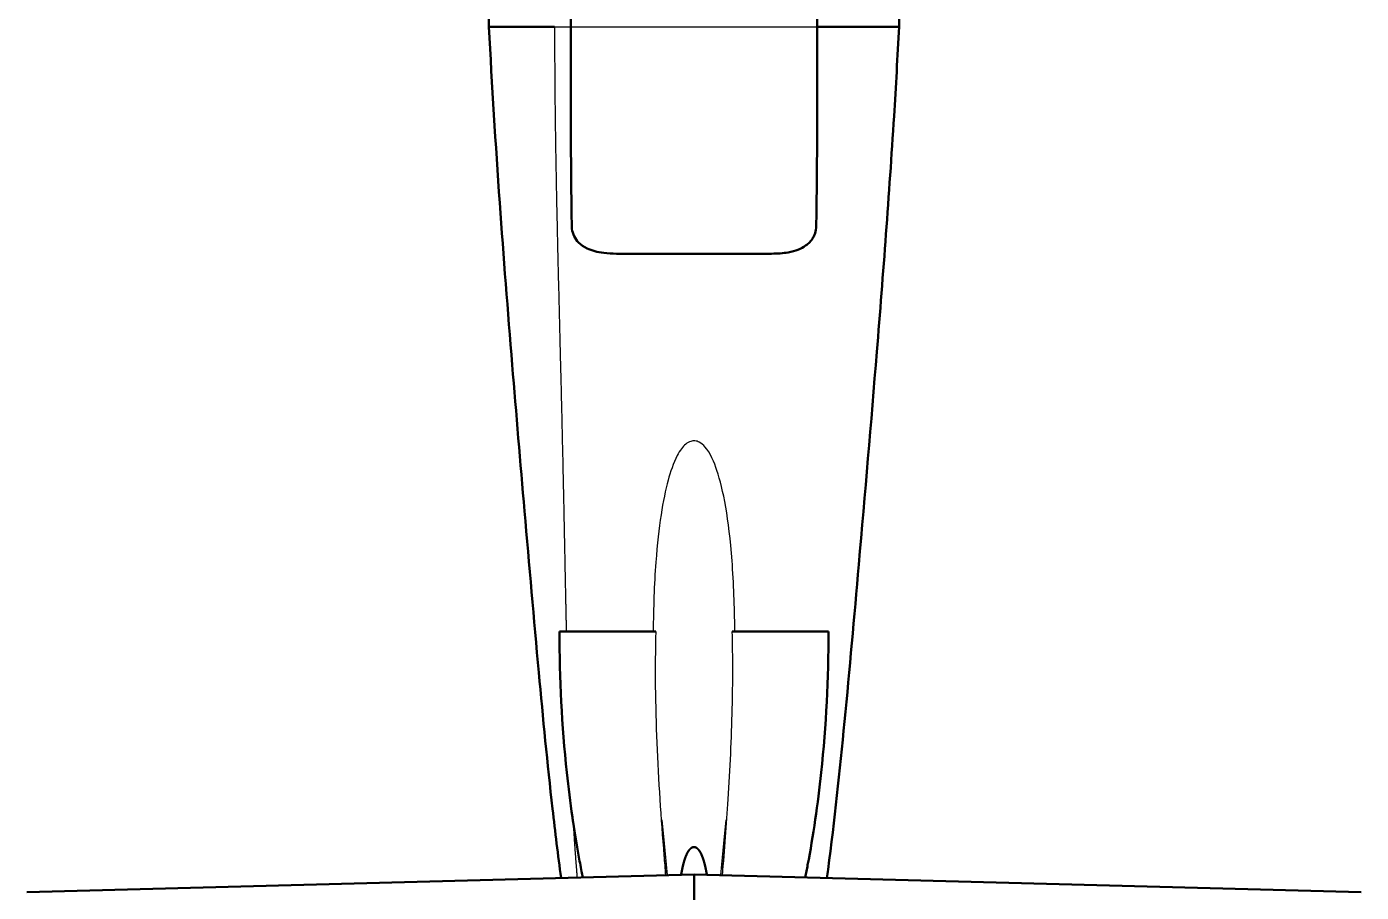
# Model space of a CAD drawing. Header units: inches. Extents: x -35.3 to 25, y 1.9 to 19.6.
# Drawn here: x -22.12 to -15.61, y 4.56 to 8.78 of the extents above; entities that cross this region are included whole.
import ezdxf

# ---------------------------------------------------------------- set-up
doc = ezdxf.new("R2010")
doc.units = ezdxf.units.IN
doc.header["$LTSCALE"] = 0.75
doc.header["$MEASUREMENT"] = 0
doc.layers.add('Visible', color=7, linetype='Continuous', lineweight=50)
doc.layers.add('Visible Narrow', color=7, linetype='Continuous', lineweight=25)

msp = doc.modelspace()

# ---------------------------------------------------------------- linework, layer by layer
at = {"layer": 'Visible', "extrusion": (-1e-16, 1, 0)}
for p, q in [((-19.8662, 10.6939, -0.4708), (-19.8662, 8.7783, -0.4708)), ((-17.8662, 10.6939, -0.4708), (-17.8662, 8.7783, -0.4708)), ((-19.4662, 8.7783, 0.3292), (-19.4662, 10.205, 0.3292)), ((-19.4662, 8.7783, 0.3292), (-19.4662, 10.205, 0.3292)), ((-18.2662, 10.205, 0.3292), (-18.2662, 8.7783, 0.3292)), ((-18.2662, 10.205, 0.3292), (-18.2662, 8.7783, 0.3292)), ((-22.1201, 4.5578, 3.8626), (-18.8662, 4.645, 3.8626)), ((-18.8662, 4.645, 3.8626), (-15.6124, 4.5578, 3.8626))]:
    msp.add_line(p, q, dxfattribs=at)
for centre, radius, start, end in [((18.8662, -0.4708, 8.7783), 1, 0, 47.16657), ((18.8662, -0.4708, 8.7783), 1, 126.8699, 180), ((18.8727, 0.2129, 5.8296), 0.6497, 0, 73.91805), ((18.8598, 0.2129, 5.8296), 0.6497, 106.08195, 180)]:
    msp.add_arc(centre, radius, start, end, dxfattribs=at)
at = {"layer": 'Visible'}
for points, degree, knots in [([(-19.514, 4.6276, -0.0819), (-19.5295, 4.7399, -0.1026), (-19.5433, 4.8525, -0.1233), (-19.5811, 5.1858, -0.1838), (-19.6024, 5.4071, -0.2228), (-19.6469, 5.8905, -0.2977), (-19.6698, 6.1532, -0.3313), (-19.713, 6.6537, -0.3808), (-19.7331, 6.8914, -0.3984), (-19.7741, 7.3924, -0.4275), (-19.7947, 7.6557, -0.4383), (-19.8337, 8.2054, -0.4567), (-19.8516, 8.4918, -0.4642), (-19.8662, 8.7783, -0.4707)], 3, [21.153031, 21.153031, 21.153031, 21.153031, 29.058446, 29.058446, 44.52878, 44.52878, 62.745225, 62.745225, 79.145163, 79.145163, 97.27485, 97.27485, 116.955981, 116.955981, 116.955981, 116.955981]), ([(-17.8662, 8.7783, -0.4707), (-17.8737, 8.6327, -0.4674), (-17.8819, 8.4872, -0.4638), (-17.9147, 7.9582, -0.4493), (-17.9437, 7.5751, -0.437), (-18.0028, 6.8462, -0.3967), (-18.0325, 6.5002, -0.3696), (-18.085, 5.8999, -0.2991), (-18.1075, 5.6448, -0.2613), (-18.1555, 5.1495, -0.1781), (-18.1807, 4.9089, -0.1336), (-18.2147, 4.6553, -0.087), (-18.2166, 4.6415, -0.0845), (-18.2185, 4.6276, -0.0819)], 3, [0, 0, 0, 0, 10.000169, 10.000169, 36.356886, 36.356886, 60.225144, 60.225144, 77.964805, 77.964805, 94.824751, 94.824751, 95.80055, 95.80055, 95.80055, 95.80055]), ([(-19.2437, 7.6716, 0.4626), (-19.2656, 7.6716, 0.4531), (-19.2861, 7.6726, 0.4431), (-19.3384, 7.6789, 0.4156), (-19.365, 7.6864, 0.3991), (-19.4023, 7.7043, 0.3742), (-19.4168, 7.714, 0.3639), (-19.4376, 7.7353, 0.3484), (-19.4451, 7.7456, 0.3425), (-19.4561, 7.7681, 0.3339), (-19.4598, 7.7799, 0.331), (-19.4619, 7.7965, 0.3295), (-19.4622, 7.8007, 0.3293), (-19.4623, 7.805, 0.3293)], 3, [-22.267519, -22.267519, -22.267519, -22.267519, -21.400667, -21.400667, -19.925094, -19.925094, -18.878948, -18.878948, -18.127816, -18.127816, -17.428348, -17.428348, -17.188892, -17.188892, -17.188892, -17.188892]), ([(-19.2437, 7.6716, 0.4626), (-19.2656, 7.6716, 0.4531), (-19.2861, 7.6726, 0.4431), (-19.3384, 7.6789, 0.4156), (-19.365, 7.6864, 0.3991), (-19.4023, 7.7043, 0.3742), (-19.4168, 7.714, 0.3639), (-19.4376, 7.7353, 0.3484), (-19.4451, 7.7456, 0.3425), (-19.4561, 7.7681, 0.3339), (-19.4598, 7.7799, 0.331), (-19.4619, 7.7965, 0.3295), (-19.4622, 7.8007, 0.3293), (-19.4623, 7.805, 0.3293)], 3, [-22.267519, -22.267519, -22.267519, -22.267519, -21.400667, -21.400667, -19.925094, -19.925094, -18.878948, -18.878948, -18.127816, -18.127816, -17.428348, -17.428348, -17.188892, -17.188892, -17.188892, -17.188892]), ([(-18.2702, 7.805, 0.3293), (-18.2702, 7.8023, 0.3293), (-18.2704, 7.7996, 0.3293), (-18.2716, 7.7851, 0.3302), (-18.2745, 7.7739, 0.3325), (-18.2788, 7.7636, 0.3358), (-18.2811, 7.7581, 0.3376), (-18.2838, 7.7529, 0.3397), (-18.2952, 7.7341, 0.3486), (-18.3069, 7.7215, 0.3575), (-18.3435, 7.6955, 0.3835), (-18.3714, 7.6843, 0.4022), (-18.4315, 7.6735, 0.4358), (-18.4587, 7.6716, 0.4495), (-18.4888, 7.6716, 0.4626)], 3, [-0.982501, -0.982501, -0.982501, -0.982501, -0.80284, -0.80284, 0, 0, 0, 0.424325, 0.424325, 1.627253, 1.627253, 3.329986, 3.329986, 4.508682, 4.508682, 4.508682, 4.508682]), ([(-18.2702, 7.805, 0.3293), (-18.2702, 7.8023, 0.3293), (-18.2704, 7.7996, 0.3293), (-18.2716, 7.7851, 0.3302), (-18.2745, 7.7739, 0.3325), (-18.2788, 7.7636, 0.3358), (-18.2811, 7.7581, 0.3376), (-18.2838, 7.7529, 0.3397), (-18.2952, 7.7341, 0.3486), (-18.3069, 7.7215, 0.3575), (-18.3435, 7.6955, 0.3835), (-18.3714, 7.6843, 0.4022), (-18.4315, 7.6735, 0.4358), (-18.4587, 7.6716, 0.4495), (-18.4888, 7.6716, 0.4626)], 3, [-0.982501, -0.982501, -0.982501, -0.982501, -0.80284, -0.80284, 0, 0, 0, 0.424325, 0.424325, 1.627253, 1.627253, 3.329986, 3.329986, 4.508682, 4.508682, 4.508682, 4.508682]), ([(-19.4556, 4.8991, 0.2626), (-19.4569, 4.9076, 0.2614), (-19.4581, 4.9161, 0.2603), (-19.4698, 4.9971, 0.2495), (-19.4788, 5.0689, 0.2407), (-19.4866, 5.1419, 0.2332)], 3, [-5.66683, -5.66683, -5.66683, -5.66683, -5.063049, -5.063049, -0.000001, -0.000001, -0.000001, -0.000001]), ([(-18.2459, 5.1419, 0.2332), (-18.2541, 5.0647, 0.2411), (-18.2637, 4.9889, 0.2506), (-18.2866, 4.8327, 0.2715), (-18.2982, 4.764, 0.2818), (-18.3159, 4.6707, 0.2971), (-18.3199, 4.6505, 0.3005), (-18.324, 4.6304, 0.304)], 3, [-33.215446, -33.215446, -33.215446, -33.215446, -29.565549, -29.565549, -25.756599, -25.756599, -24.699185, -24.699185, -24.699185, -24.699185]), ([(-19.4085, 4.6304, 0.3039), (-19.4105, 4.6401, 0.3023), (-19.4124, 4.6499, 0.3006), (-19.4144, 4.6596, 0.299), (-19.4195, 4.686, 0.2946), (-19.4245, 4.7126, 0.2902), (-19.4292, 4.7388, 0.2861), (-19.4388, 4.7917, 0.2777), (-19.4474, 4.8439, 0.27), (-19.4556, 4.8991, 0.2626)], 3, [-12.270993, -12.270993, -12.270993, -12.270993, -11.550691, -11.550691, -11.550691, -9.603361, -9.603361, -9.603361, -5.66683, -5.66683, -5.66683, -5.66683]), ([(-18.929, 4.6433, 3.8626), (-18.9288, 4.644, 3.8626), (-18.9286, 4.6456, 3.8626), (-18.9282, 4.6478, 3.8626), (-18.9277, 4.6509, 3.8626), (-18.927, 4.6547, 3.8626), (-18.9263, 4.6584, 3.8626), (-18.9256, 4.6622, 3.8626), (-18.9248, 4.6659, 3.8626), (-18.9241, 4.6696, 3.8626), (-18.9233, 4.6732, 3.8626), (-18.9226, 4.6769, 3.8626), (-18.9218, 4.6804, 3.8626), (-18.921, 4.684, 3.8626), (-18.9201, 4.6875, 3.8626), (-18.9193, 4.691, 3.8626), (-18.9184, 4.6945, 3.8626), (-18.9175, 4.6979, 3.8626), (-18.9166, 4.7013, 3.8626), (-18.9157, 4.7046, 3.8626), (-18.9148, 4.7079, 3.8626), (-18.9138, 4.7112, 3.8626), (-18.9128, 4.7144, 3.8626), (-18.9118, 4.7176, 3.8626), (-18.9108, 4.7207, 3.8626), (-18.9097, 4.7238, 3.8626), (-18.9086, 4.7268, 3.8626), (-18.9075, 4.7298, 3.8626), (-18.9064, 4.7327, 3.8626), (-18.9052, 4.7356, 3.8626), (-18.9041, 4.7384, 3.8626), (-18.9028, 4.7412, 3.8626), (-18.9016, 4.7439, 3.8626), (-18.9003, 4.7466, 3.8626), (-18.899, 4.7492, 3.8626), (-18.8977, 4.7517, 3.8626), (-18.8963, 4.7541, 3.8626), (-18.8949, 4.7565, 3.8626), (-18.8935, 4.7588, 3.8626), (-18.892, 4.761, 3.8626), (-18.8905, 4.7631, 3.8626), (-18.8889, 4.7651, 3.8626), (-18.8873, 4.767, 3.8626), (-18.8856, 4.7688, 3.8626), (-18.8839, 4.7705, 3.8626), (-18.8821, 4.772, 3.8626), (-18.8803, 4.7734, 3.8626), (-18.8784, 4.7747, 3.8626), (-18.8765, 4.7758, 3.8626), (-18.8745, 4.7767, 3.8626), (-18.8725, 4.7774, 3.8626), (-18.8704, 4.7779, 3.8626), (-18.8683, 4.7782, 3.8626), (-18.8662, 4.7783, 3.8626), (-18.8641, 4.7782, 3.8626), (-18.8621, 4.7779, 3.8626), (-18.86, 4.7774, 3.8626), (-18.858, 4.7767, 3.8626), (-18.856, 4.7758, 3.8626), (-18.8541, 4.7747, 3.8626), (-18.8522, 4.7734, 3.8626), (-18.8504, 4.772, 3.8626), (-18.8486, 4.7705, 3.8626), (-18.8469, 4.7688, 3.8626), (-18.8452, 4.767, 3.8626), (-18.8436, 4.7651, 3.8626), (-18.842, 4.7631, 3.8626), (-18.8405, 4.761, 3.8626), (-18.839, 4.7588, 3.8626), (-18.8376, 4.7565, 3.8626), (-18.8362, 4.7541, 3.8626), (-18.8348, 4.7517, 3.8626), (-18.8335, 4.7492, 3.8626), (-18.8322, 4.7466, 3.8626), (-18.8309, 4.7439, 3.8626), (-18.8296, 4.7412, 3.8626), (-18.8284, 4.7384, 3.8626), (-18.8272, 4.7356, 3.8626), (-18.8261, 4.7327, 3.8626), (-18.825, 4.7298, 3.8626), (-18.8239, 4.7268, 3.8626), (-18.8228, 4.7238, 3.8626), (-18.8217, 4.7207, 3.8626), (-18.8207, 4.7176, 3.8626), (-18.8197, 4.7144, 3.8626), (-18.8187, 4.7112, 3.8626), (-18.8177, 4.7079, 3.8626), (-18.8168, 4.7046, 3.8626), (-18.8159, 4.7013, 3.8626), (-18.815, 4.6979, 3.8626), (-18.8141, 4.6945, 3.8626), (-18.8132, 4.691, 3.8626), (-18.8124, 4.6875, 3.8626), (-18.8115, 4.684, 3.8626), (-18.8107, 4.6804, 3.8626), (-18.8099, 4.6769, 3.8626), (-18.8091, 4.6732, 3.8626), (-18.8084, 4.6696, 3.8626), (-18.8076, 4.6659, 3.8626), (-18.8069, 4.6622, 3.8626), (-18.8062, 4.6584, 3.8626), (-18.8055, 4.6547, 3.8626), (-18.8048, 4.6509, 3.8626), (-18.8043, 4.6478, 3.8626), (-18.8039, 4.6456, 3.8626), (-18.8037, 4.644, 3.8626), (-18.8035, 4.6433, 3.8626)], 5, [0.4215718, 0.4215718, 0.4215718, 0.4215718, 0.4215718, 0.4215718, 0.4230769, 0.4246154, 0.4261538, 0.4276923, 0.4292308, 0.4307692, 0.4323077, 0.4338462, 0.4353846, 0.4369231, 0.4384615, 0.44, 0.4415385, 0.4430769, 0.4446154, 0.4461538, 0.4476923, 0.4492308, 0.4507692, 0.4523077, 0.4538462, 0.4553846, 0.4569231, 0.4584615, 0.46, 0.4615385, 0.4630769, 0.4646154, 0.4661538, 0.4676923, 0.4692308, 0.4707692, 0.4723077, 0.4738462, 0.4753846, 0.4769231, 0.4784615, 0.48, 0.4815385, 0.4830769, 0.4846154, 0.4861538, 0.4876923, 0.4892308, 0.4907692, 0.4923077, 0.4938462, 0.4953846, 0.4969231, 0.4984615, 0.5, 0.5015385, 0.5030769, 0.5046154, 0.5061538, 0.5076923, 0.5092308, 0.5107692, 0.5123077, 0.5138462, 0.5153846, 0.5169231, 0.5184615, 0.52, 0.5215385, 0.5230769, 0.5246154, 0.5261538, 0.5276923, 0.5292308, 0.5307692, 0.5323077, 0.5338462, 0.5353846, 0.5369231, 0.5384615, 0.54, 0.5415385, 0.5430769, 0.5446154, 0.5461538, 0.5476923, 0.5492308, 0.5507692, 0.5523077, 0.5538462, 0.5553846, 0.5569231, 0.5584615, 0.56, 0.5615385, 0.5630769, 0.5646154, 0.5661538, 0.5676923, 0.5692308, 0.5707692, 0.5723077, 0.5738462, 0.5753846, 0.5769231, 0.5784282, 0.5784282, 0.5784282, 0.5784282, 0.5784282, 0.5784282])]:
    msp.add_open_spline(points, degree=degree, knots=knots, dxfattribs=at)
for points in [[(-19.4623, 7.805, 0.3293), (-19.4669, 8.1381, 0.3293), (-19.4691, 8.4455, 0.3293), (-19.4662, 8.7783, 0.3293)], [(-19.4623, 7.805, 0.3293), (-19.4669, 8.1381, 0.3293), (-19.4691, 8.4455, 0.3293), (-19.4662, 8.7783, 0.3293)], [(-18.2662, 8.7783, 0.3293), (-18.2634, 8.4455, 0.3293), (-18.2656, 8.1381, 0.3293), (-18.2702, 7.805, 0.3293)], [(-18.2662, 8.7783, 0.3293), (-18.2634, 8.4455, 0.3293), (-18.2656, 8.1381, 0.3293), (-18.2702, 7.805, 0.3293)]]:
    msp.add_open_spline(points, degree=3, dxfattribs=at)
at = {"layer": 'Visible', "extrusion": (0, 1, -6.662e-13)}
msp.add_open_spline([(-18.4888, 7.6716, 0.4626), (-18.5509, 7.6716, 0.4896), (-18.616, 7.6716, 0.5098), (-18.7529, 7.6716, 0.5367), (-18.8246, 7.6716, 0.5426), (-19.016, 7.6716, 0.5365), (-19.1342, 7.6716, 0.5102), (-19.2437, 7.6716, 0.4626)], degree=3, knots=[-17.86377, -17.86377, -17.86377, -17.86377, -13.222026, -13.222026, -8.317161, -8.317161, -0.124512, -0.124512, -0.124512, -0.124512], dxfattribs=at)
msp.add_open_spline([(-18.4888, 7.6716, 0.4626), (-18.5509, 7.6716, 0.4896), (-18.616, 7.6716, 0.5098), (-18.7529, 7.6716, 0.5367), (-18.8246, 7.6716, 0.5426), (-19.016, 7.6716, 0.5365), (-19.1342, 7.6716, 0.5102), (-19.2437, 7.6716, 0.4626)], degree=3, knots=[-17.86377, -17.86377, -17.86377, -17.86377, -13.222026, -13.222026, -8.317161, -8.317161, -0.124512, -0.124512, -0.124512, -0.124512], dxfattribs=at)
at = {"layer": 'Visible', "extrusion": (-0.492579, 0, 0.870268)}
msp.add_open_spline([(-19.5224, 5.8296, 0.2129), (-19.5224, 5.6003, 0.2129), (-19.5105, 5.3711, 0.2197), (-19.4866, 5.1419, 0.2332)], degree=3, dxfattribs=at)
at = {"layer": 'Visible', "extrusion": (-0.492579, 0, -0.870268)}
msp.add_open_spline([(-18.2101, 5.8296, 0.2129), (-18.2101, 5.6003, 0.2129), (-18.222, 5.3711, 0.2197), (-18.2459, 5.1419, 0.2332)], degree=3, dxfattribs=at)
at = {"layer": 'Visible', "extrusion": (1, 0, 0)}
msp.add_open_spline([(-18.8662, 4.645, 3.8626), (-18.8662, 4.645, 3.8631), (-18.8662, 4.6449, 3.8643), (-18.8662, 4.6448, 3.866), (-18.8662, 4.6445, 3.8682), (-18.8662, 4.6438, 3.871), (-18.8662, 4.6428, 3.8737), (-18.8662, 4.6416, 3.8763), (-18.8662, 4.6401, 3.8789), (-18.8662, 4.6384, 3.8814), (-18.8662, 4.6365, 3.8838), (-18.8662, 4.6345, 3.8862), (-18.8662, 4.6322, 3.8885), (-18.8662, 4.6298, 3.8907), (-18.8662, 4.6273, 3.8929), (-18.8662, 4.6246, 3.895), (-18.8662, 4.6218, 3.897), (-18.8662, 4.6188, 3.899), (-18.8662, 4.6157, 3.901), (-18.8662, 4.6126, 3.9029), (-18.8662, 4.6093, 3.9047), (-18.8662, 4.6059, 3.9065), (-18.8662, 4.6025, 3.9082), (-18.8662, 4.5989, 3.9099), (-18.8662, 4.5953, 3.9116), (-18.8662, 4.5916, 3.9132), (-18.8662, 4.5878, 3.9148), (-18.8662, 4.5839, 3.9163), (-18.8662, 4.58, 3.9178), (-18.8662, 4.576, 3.9193), (-18.8662, 4.5719, 3.9208), (-18.8662, 4.5678, 3.9222), (-18.8662, 4.5636, 3.9235), (-18.8662, 4.5594, 3.9249), (-18.8662, 4.5551, 3.9262), (-18.8662, 4.5507, 3.9275), (-18.8662, 4.5463, 3.9288), (-18.8662, 4.5418, 3.93), (-18.8662, 4.5373, 3.9312), (-18.8662, 4.5327, 3.9324), (-18.8662, 4.5281, 3.9336), (-18.8662, 4.5234, 3.9347), (-18.8662, 4.5187, 3.9358), (-18.8662, 4.514, 3.9369), (-18.8662, 4.5092, 3.938), (-18.8662, 4.5043, 3.939), (-18.8662, 4.4994, 3.94), (-18.8662, 4.4945, 3.941), (-18.8662, 4.4895, 3.942), (-18.8662, 4.4845, 3.9429), (-18.8662, 4.4795, 3.9439), (-18.8662, 4.4744, 3.9448), (-18.8662, 4.4693, 3.9457), (-18.8662, 4.4641, 3.9465), (-18.8662, 4.4589, 3.9474), (-18.8662, 4.4537, 3.9482), (-18.8662, 4.4484, 3.949), (-18.8662, 4.4432, 3.9498), (-18.8662, 4.4378, 3.9506), (-18.8662, 4.4325, 3.9514), (-18.8662, 4.4271, 3.9521), (-18.8662, 4.4217, 3.9528), (-18.8662, 4.4162, 3.9535), (-18.8662, 4.4108, 3.9542), (-18.8662, 4.4053, 3.9549), (-18.8662, 4.3997, 3.9555), (-18.8662, 4.3942, 3.9561), (-18.8662, 4.3886, 3.9568), (-18.8662, 4.383, 3.9574), (-18.8662, 4.3773, 3.9579), (-18.8662, 4.3717, 3.9585), (-18.8662, 4.366, 3.9591), (-18.8662, 4.3603, 3.9596), (-18.8662, 4.3545, 3.9601), (-18.8662, 4.3488, 3.9606), (-18.8662, 4.343, 3.9611), (-18.8662, 4.3372, 3.9616), (-18.8662, 4.3313, 3.962), (-18.8662, 4.3255, 3.9625), (-18.8662, 4.3196, 3.9629), (-18.8662, 4.3137, 3.9633), (-18.8662, 4.3078, 3.9637), (-18.8662, 4.3019, 3.9641), (-18.8662, 4.2959, 3.9645), (-18.8662, 4.2899, 3.9648), (-18.8662, 4.2839, 3.9652), (-18.8662, 4.2779, 3.9655), (-18.8662, 4.2719, 3.9658), (-18.8662, 4.2658, 3.9661), (-18.8662, 4.2598, 3.9664), (-18.8662, 4.2537, 3.9667), (-18.8662, 4.2476, 3.967), (-18.8662, 4.2415, 3.9672), (-18.8662, 4.2353, 3.9674), (-18.8662, 4.2292, 3.9677), (-18.8662, 4.223, 3.9679), (-18.8662, 4.2168, 3.9681), (-18.8662, 4.2106, 3.9683), (-18.8662, 4.2044, 3.9684), (-18.8662, 4.1981, 3.9686), (-18.8662, 4.1919, 3.9687), (-18.8662, 4.1856, 3.9689), (-18.8662, 4.1794, 3.969), (-18.8662, 4.1731, 3.9691), (-18.8662, 4.1668, 3.9692), (-18.8662, 4.1604, 3.9693), (-18.8662, 4.1541, 3.9694), (-18.8662, 4.1478, 3.9695), (-18.8662, 4.1414, 3.9695), (-18.8662, 4.135, 3.9696), (-18.8662, 4.1287, 3.9696), (-18.8662, 4.1223, 3.9696), (-18.8662, 4.1159, 3.9697), (-18.8662, 4.1095, 3.9697), (-18.8662, 4.103, 3.9697), (-18.8662, 4.0966, 3.9696), (-18.8662, 4.0901, 3.9696), (-18.8662, 4.0837, 3.9696), (-18.8662, 4.0772, 3.9695), (-18.8662, 4.0707, 3.9695), (-18.8662, 4.0643, 3.9694), (-18.8662, 4.0578, 3.9693), (-18.8662, 4.0513, 3.9692), (-18.8662, 4.0447, 3.9691), (-18.8662, 4.0382, 3.969), (-18.8662, 4.0317, 3.9689), (-18.8662, 4.0252, 3.9688), (-18.8662, 4.0186, 3.9687), (-18.8662, 4.012, 3.9685), (-18.8662, 4.0055, 3.9684), (-18.8662, 3.9989, 3.9682), (-18.8662, 3.9923, 3.9681), (-18.8662, 3.9858, 3.9679), (-18.8662, 3.9792, 3.9677), (-18.8662, 3.9726, 3.9675), (-18.8662, 3.966, 3.9673), (-18.8662, 3.9594, 3.9671), (-18.8662, 3.9527, 3.9669), (-18.8662, 3.9461, 3.9666), (-18.8662, 3.9395, 3.9664), (-18.8662, 3.9329, 3.9662), (-18.8662, 3.9262, 3.9659), (-18.8662, 3.9196, 3.9657), (-18.8662, 3.9129, 3.9654), (-18.8662, 3.9063, 3.9651), (-18.8662, 3.8996, 3.9648), (-18.8662, 3.893, 3.9646), (-18.8662, 3.8863, 3.9643), (-18.8662, 3.8796, 3.964), (-18.8662, 3.873, 3.9637), (-18.8662, 3.8663, 3.9633), (-18.8662, 3.8596, 3.963), (-18.8662, 3.8529, 3.9627), (-18.8662, 3.8462, 3.9624), (-18.8662, 3.8396, 3.962), (-18.8662, 3.8329, 3.9617), (-18.8662, 3.8262, 3.9613), (-18.8662, 3.8195, 3.9609), (-18.8662, 3.8128, 3.9606), (-18.8662, 3.8061, 3.9602), (-18.8662, 3.7994, 3.9598), (-18.8662, 3.7927, 3.9594), (-18.8662, 3.786, 3.959), (-18.8662, 3.7793, 3.9587), (-18.8662, 3.7726, 3.9582), (-18.8662, 3.7659, 3.9578), (-18.8662, 3.7592, 3.9574), (-18.8662, 3.7525, 3.957), (-18.8662, 3.7458, 3.9566), (-18.8662, 3.7391, 3.9561), (-18.8662, 3.7324, 3.9557), (-18.8662, 3.7257, 3.9553), (-18.8662, 3.719, 3.9548), (-18.8662, 3.7123, 3.9544), (-18.8662, 3.7056, 3.9539), (-18.8662, 3.6989, 3.9534), (-18.8662, 3.6923, 3.953), (-18.8662, 3.6856, 3.9525), (-18.8662, 3.6789, 3.952), (-18.8662, 3.6722, 3.9516), (-18.8662, 3.6655, 3.9511), (-18.8662, 3.6588, 3.9506), (-18.8662, 3.6522, 3.9501), (-18.8662, 3.6455, 3.9496), (-18.8662, 3.6388, 3.9491), (-18.8662, 3.6321, 3.9486), (-18.8662, 3.6255, 3.9481), (-18.8662, 3.6188, 3.9475), (-18.8662, 3.6122, 3.947), (-18.8662, 3.6055, 3.9465), (-18.8662, 3.5989, 3.946), (-18.8662, 3.5922, 3.9454), (-18.8662, 3.5856, 3.9449), (-18.8662, 3.579, 3.9444), (-18.8662, 3.5723, 3.9438), (-18.8662, 3.5657, 3.9433), (-18.8662, 3.5591, 3.9427), (-18.8662, 3.5525, 3.9422), (-18.8662, 3.5459, 3.9416), (-18.8662, 3.5393, 3.941), (-18.8662, 3.5327, 3.9405), (-18.8662, 3.5261, 3.9399), (-18.8662, 3.5195, 3.9393), (-18.8662, 3.5129, 3.9388), (-18.8662, 3.5064, 3.9382), (-18.8662, 3.4998, 3.9376), (-18.8662, 3.4933, 3.937), (-18.8662, 3.4867, 3.9364), (-18.8662, 3.4802, 3.9358), (-18.8662, 3.4737, 3.9352), (-18.8662, 3.4671, 3.9347), (-18.8662, 3.4606, 3.9341), (-18.8662, 3.4541, 3.9335), (-18.8662, 3.4476, 3.9329), (-18.8662, 3.4412, 3.9322), (-18.8662, 3.4347, 3.9316), (-18.8662, 3.4282, 3.931), (-18.8662, 3.4218, 3.9304), (-18.8662, 3.4164, 3.9299), (-18.8662, 3.4123, 3.9295), (-18.8662, 3.4095, 3.9292), (-18.8662, 3.408, 3.9291), (-18.8662, 3.4078, 3.9291)], degree=5, knots=[-0.5, -0.5, -0.5, -0.5, -0.5, -0.5, -0.4984615, -0.4969231, -0.4953846, -0.4938462, -0.4923077, -0.4907692, -0.4892308, -0.4876923, -0.4861538, -0.4846154, -0.4830769, -0.4815385, -0.48, -0.4784615, -0.4769231, -0.4753846, -0.4738462, -0.4723077, -0.4707692, -0.4692308, -0.4676923, -0.4661538, -0.4646154, -0.4630769, -0.4615385, -0.46, -0.4584615, -0.4569231, -0.4553846, -0.4538462, -0.4523077, -0.4507692, -0.4492308, -0.4476923, -0.4461538, -0.4446154, -0.4430769, -0.4415385, -0.44, -0.4384615, -0.4369231, -0.4353846, -0.4338462, -0.4323077, -0.4307692, -0.4292308, -0.4276923, -0.4261538, -0.4246154, -0.4230769, -0.4215385, -0.42, -0.4184615, -0.4169231, -0.4153846, -0.4138462, -0.4123077, -0.4107692, -0.4092308, -0.4076923, -0.4061538, -0.4046154, -0.4030769, -0.4015385, -0.4, -0.3984615, -0.3969231, -0.3953846, -0.3938462, -0.3923077, -0.3907692, -0.3892308, -0.3876923, -0.3861538, -0.3846154, -0.3830769, -0.3815385, -0.38, -0.3784615, -0.3769231, -0.3753846, -0.3738462, -0.3723077, -0.3707692, -0.3692308, -0.3676923, -0.3661538, -0.3646154, -0.3630769, -0.3615385, -0.36, -0.3584615, -0.3569231, -0.3553846, -0.3538462, -0.3523077, -0.3507692, -0.3492308, -0.3476923, -0.3461538, -0.3446154, -0.3430769, -0.3415385, -0.34, -0.3384615, -0.3369231, -0.3353846, -0.3338462, -0.3323077, -0.3307692, -0.3292308, -0.3276923, -0.3261538, -0.3246154, -0.3230769, -0.3215385, -0.32, -0.3184615, -0.3169231, -0.3153846, -0.3138462, -0.3123077, -0.3107692, -0.3092308, -0.3076923, -0.3061538, -0.3046154, -0.3030769, -0.3015385, -0.3, -0.2984615, -0.2969231, -0.2953846, -0.2938462, -0.2923077, -0.2907692, -0.2892308, -0.2876923, -0.2861538, -0.2846154, -0.2830769, -0.2815385, -0.28, -0.2784615, -0.2769231, -0.2753846, -0.2738462, -0.2723077, -0.2707692, -0.2692308, -0.2676923, -0.2661538, -0.2646154, -0.2630769, -0.2615385, -0.26, -0.2584615, -0.2569231, -0.2553846, -0.2538462, -0.2523077, -0.2507692, -0.2492308, -0.2476923, -0.2461538, -0.2446154, -0.2430769, -0.2415385, -0.24, -0.2384615, -0.2369231, -0.2353846, -0.2338462, -0.2323077, -0.2307692, -0.2292308, -0.2276923, -0.2261538, -0.2246154, -0.2230769, -0.2215385, -0.22, -0.2184615, -0.2169231, -0.2153846, -0.2138462, -0.2123077, -0.2107692, -0.2092308, -0.2076923, -0.2061538, -0.2046154, -0.2030769, -0.2015385, -0.2, -0.1984615, -0.1969231, -0.1953846, -0.1938462, -0.1923077, -0.1907692, -0.1892308, -0.1876923, -0.1861538, -0.1846154, -0.1830769, -0.1815385, -0.18, -0.1784615, -0.1769231, -0.1753846, -0.1738462, -0.1723077, -0.1707692, -0.1692308, -0.1676923, -0.1661538, -0.1658872, -0.1658872, -0.1658872, -0.1658872, -0.1658872, -0.1658872], dxfattribs=at)
at = {"layer": 'Visible Narrow', "extrusion": (-1e-16, 1, 0)}
for start, end in [(47.16657, 53.1301), (53.1301, 126.8699)]:
    msp.add_arc((18.8662, -0.4708, 8.7783), 1, start, end, dxfattribs=at)
at = {"layer": 'Visible Narrow'}
for points, degree, knots in [([(-19.5461, 8.7783, 0.2626), (-19.5461, 8.6694, 0.2626), (-19.5452, 8.4516, 0.2626), (-19.5413, 8.1251, 0.2626), (-19.5318, 7.6889, 0.2626), (-19.5172, 7.1365, 0.2626), (-19.5057, 6.6541, 0.2626), (-19.4983, 6.2761, 0.2626), (-19.4931, 6.0101, 0.2626), (-19.4899, 5.8608, 0.2626), (-19.4892, 5.8296, 0.2626)], 5, [0, 0, 0, 0, 0, 0, 0.1, 0.2, 0.3, 0.4, 0.5, 0.526365, 0.526365, 0.526365, 0.526365, 0.526365, 0.526365]), ([(-18.6673, 5.8296, 0.5533), (-18.6673, 5.8322, 0.5532), (-18.6674, 5.8348, 0.5532), (-18.6684, 5.9496, 0.5521), (-18.6723, 6.0637, 0.5514), (-18.696, 6.3785, 0.5519), (-18.7232, 6.522, 0.5548), (-18.7674, 6.6535, 0.5581), (-18.7867, 6.7002, 0.5595), (-18.8206, 6.7388, 0.5608), (-18.83, 6.7472, 0.5611), (-18.8474, 6.756, 0.5615), (-18.8544, 6.7581, 0.5615), (-18.8687, 6.7593, 0.5616), (-18.8756, 6.7585, 0.5616), (-18.8912, 6.7537, 0.5614), (-18.8993, 6.7488, 0.5612), (-18.9206, 6.7313, 0.5605), (-18.9345, 6.7133, 0.5599), (-18.9672, 6.6507, 0.558), (-18.9818, 6.6063, 0.5569), (-19.0178, 6.4741, 0.554), (-19.0394, 6.3433, 0.5518), (-19.0604, 6.0578, 0.5514), (-19.0642, 5.9433, 0.5521), (-19.0652, 5.8296, 0.5533)], 3, [26.648331, 26.648331, 26.648331, 26.648331, 26.736374, 26.736374, 30.540625, 30.540625, 37.542867, 37.542867, 40.447665, 40.447665, 41.34055, 41.34055, 41.888901, 41.888901, 42.405068, 42.405068, 43.096936, 43.096936, 44.451044, 44.451044, 46.316417, 46.316417, 50.690759, 50.690759, 53.414967, 53.414967, 53.414967, 53.414967]), ([(-19.0527, 5.8296, 0.8372), (-19.0553, 5.7403, 0.8364), (-19.0558, 5.6502, 0.8346), (-19.0538, 5.4696, 0.8288), (-19.0512, 5.3776, 0.8248), (-19.0399, 5.1035, 0.8095), (-19.0277, 4.9197, 0.7949), (-19.0105, 4.7054, 0.7736), (-19.0079, 4.6733, 0.7703), (-19.0051, 4.6412, 0.7669)], 3, [-12.457983, -12.457983, -12.457983, -12.457983, -11.093569, -11.093569, -9.690322, -9.690322, -6.881161, -6.881161, -6.390464, -6.390464, -6.390464, -6.390464]), ([(-18.7274, 4.6412, 0.7669), (-18.7168, 4.7645, 0.78), (-18.7074, 4.8879, 0.7915), (-18.6903, 5.1586, 0.8127), (-18.6831, 5.3069, 0.8218), (-18.6765, 5.5788, 0.833), (-18.6761, 5.705, 0.8361), (-18.6798, 5.8296, 0.8372)], 3, [-27.115035, -27.115035, -27.115035, -27.115035, -18.663982, -18.663982, -8.550734, -8.550734, 0, 0, 0, 0]), ([(-19.4556, 4.8991, 0.2626), (-19.4544, 4.879, 0.2626), (-19.451, 4.8248, 0.2626), (-19.4474, 4.7708, 0.2626), (-19.4435, 4.717, 0.2626), (-19.4392, 4.6633, 0.2626), (-19.4363, 4.6297, 0.2626)], 5, [0.68296438, 0.68296438, 0.68296438, 0.68296438, 0.68296438, 0.68296438, 0.7, 0.72884135, 0.72884135, 0.72884135, 0.72884135, 0.72884135, 0.72884135])]:
    msp.add_open_spline(points, degree=degree, knots=knots, dxfattribs=at)
at = {"layer": 'Visible Narrow', "extrusion": (3.29208e-10, -0.924678, -0.38075)}
msp.add_open_spline([(-19.0232, 4.9116, 1.0626), (-19.015, 4.8256, 1.2714), (-19.0063, 4.7346, 1.4925), (-18.9973, 4.6414, 1.7187)], degree=3, dxfattribs=at)
at = {"layer": 'Visible Narrow'}
for points in [[(-19.003, 4.6413, 1.0626), (-19.0105, 4.7325, 1.0626), (-19.0174, 4.8232, 1.0626), (-19.0232, 4.9116, 1.0626)], [(-18.7093, 4.9116, 1.0626), (-18.7151, 4.8242, 1.0626), (-18.7218, 4.7337, 1.0626), (-18.7295, 4.6413, 1.0626)], [(-18.929, 4.6433, 3.8626), (-18.9081, 4.6438, 3.8626), (-18.8871, 4.6444, 3.8626), (-18.8662, 4.645, 3.8626)], [(-18.8662, 4.645, 3.8626), (-18.8453, 4.6444, 3.8626), (-18.8244, 4.6438, 3.8626), (-18.8035, 4.6433, 3.8626)]]:
    msp.add_open_spline(points, degree=3, dxfattribs=at)
at = {"layer": 'Visible Narrow', "extrusion": (-1.015e-10, 0.924678, 0.38075)}
msp.add_open_spline([(-18.7352, 4.6414, 1.7187), (-18.7262, 4.7346, 1.4925), (-18.7175, 4.8256, 1.2714), (-18.7093, 4.9116, 1.0626)], degree=3, dxfattribs=at)

doc.saveas('drawing.dxf')
